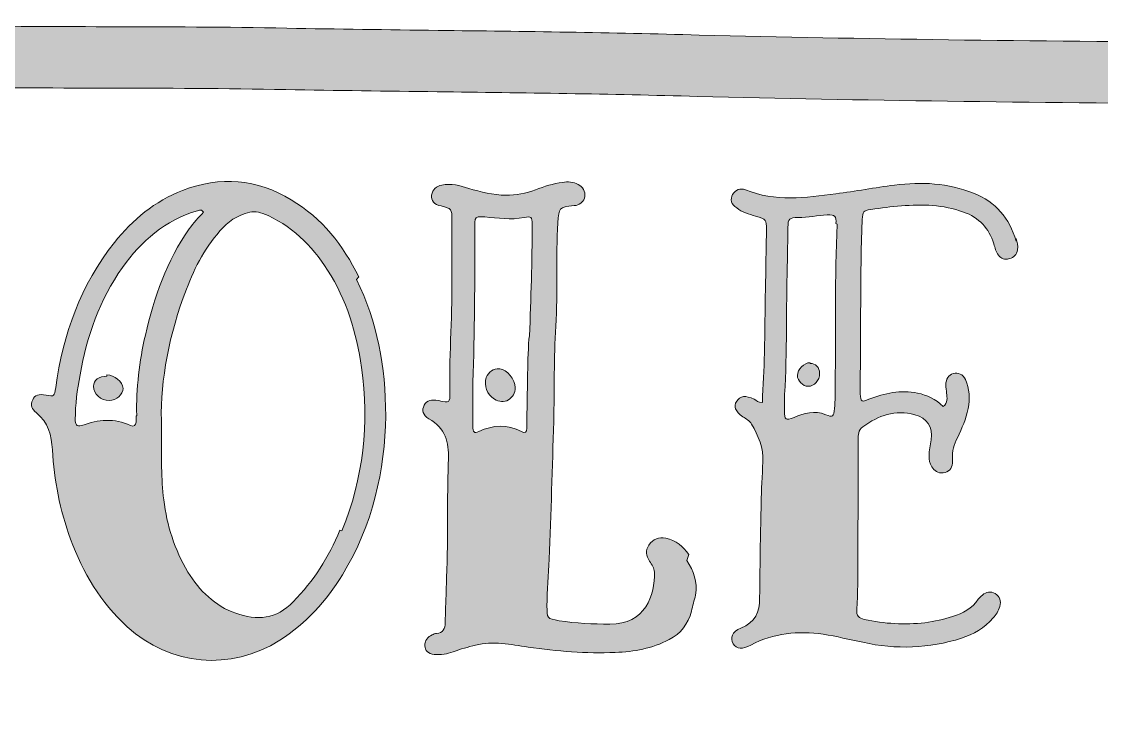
# Model space of a CAD drawing. Header units: inches. Extents: x 82 to 1005, y -733 to -347.
# Drawn here: x 653.3 to 821.2, y -453.6 to -346.6 of the extents above; entities that cross this region are included whole.
import ezdxf

# ---------------------------------------------------------------- set-up
doc = ezdxf.new("R2010")
doc.units = ezdxf.units.IN
doc.header["$MEASUREMENT"] = 0
doc.layers.add('Layer 1', color=7, linetype='Continuous')

# ---------------------------------------------------------------- blocks, each defined once
blk = doc.blocks.new('block 3')
at = {"layer": 'Layer 1', "true_color": 0x680b10}
h = blk.add_hatch(color=246, dxfattribs=at)
h.dxf.hatch_style = 2
edge = h.paths.add_edge_path()
edge.add_spline(control_points=[(705.42, -386.65), (708.57, -393.15), (709.94, -400.08), (709.94, -407.84), (709.83, -416.23), (707.94, -424.73), (703.22, -432.49), (700.7, -436.59), (697.55, -440.05), (693.46, -442.67), (685.8, -447.5), (676.47, -446.66), (669.75, -440.57), (665.66, -436.8), (662.83, -432.18), (660.94, -426.94), (659.26, -422.42), (658.42, -417.81), (658.11, -413.08), (658, -410.88), (657.48, -408.78), (655.59, -407.31), (654.96, -406.79), (654.64, -406.16), (655.06, -405.32), (655.38, -404.59), (656.01, -404.38), (657.16, -404.59), (658.42, -404.8), (658.42, -404.8), (658.63, -403.43), (659.78, -395.14), (662.51, -387.49), (667.76, -380.88), (670.59, -377.31), (674.05, -374.48), (678.36, -372.8), (684.23, -370.49), (689.9, -371.01), (695.25, -374.27), (700.07, -377.1), (703.32, -381.3), (705.74, -386.23), (705.74, -386.23), (705.42, -386.65), (705.42, -386.65)], knot_values=[0, 0, 0, 0, 1, 1, 1, 2, 2, 2, 3, 3, 3, 4, 4, 4, 5, 5, 5, 6, 6, 6, 7, 7, 7, 8, 8, 8, 9, 9, 9, 10, 10, 10, 11, 11, 11, 12, 12, 12, 13, 13, 13, 14, 14, 14, 15, 15, 15, 15], degree=3, periodic=1)
edge = h.paths.add_edge_path()
edge.add_spline(control_points=[(671.22, -407.73), (671.12, -403.54), (671.64, -399.34), (672.58, -395.25), (673.95, -389.37), (675.84, -383.71), (679.4, -378.78), (680.03, -377.83), (680.87, -376.99), (681.61, -376.15), (681.5, -376.05), (681.4, -375.95), (681.29, -375.84), (681.08, -375.84), (680.87, -375.84), (680.66, -375.95), (675.63, -377.41), (671.95, -380.67), (669.02, -384.76), (665.45, -389.79), (663.46, -395.46), (662.41, -401.44), (661.99, -403.75), (661.67, -406.06), (661.67, -408.36), (661.67, -408.99), (661.78, -409.62), (662.72, -409.31), (665.24, -408.36), (667.76, -408.15), (670.28, -409.31), (670.8, -409.52), (671.12, -409.31), (671.12, -408.78), (671.12, -408.47), (671.12, -408.15), (671.12, -407.84), (671.12, -407.84), (671.22, -407.73), (671.22, -407.73)], knot_values=[0, 0, 0, 0, 1, 1, 1, 2, 2, 2, 3, 3, 3, 4, 4, 4, 5, 5, 5, 6, 6, 6, 7, 7, 7, 8, 8, 8, 9, 9, 9, 10, 10, 10, 11, 11, 11, 12, 12, 12, 13, 13, 13, 13], degree=3, periodic=1)
edge = h.paths.add_edge_path()
edge.add_spline(control_points=[(666.6, -401.44), (667.76, -401.44), (669.02, -402.49), (669.12, -403.54), (669.12, -404.48), (668.07, -405.43), (666.92, -405.43), (665.66, -405.43), (664.51, -404.38), (664.51, -403.22), (664.51, -402.28), (665.35, -401.65), (666.6, -401.65), (666.6, -401.65), (666.6, -401.44), (666.6, -401.44)], knot_values=[0, 0, 0, 0, 1, 1, 1, 2, 2, 2, 3, 3, 3, 4, 4, 4, 5, 5, 5, 5], degree=3, periodic=1)
edge = h.paths.add_edge_path()
edge.add_spline(control_points=[(703.12, -425.68), (706.47, -417.49), (707.42, -408.99), (706.16, -400.29), (705.42, -394.93), (703.85, -389.79), (700.91, -385.18), (698.39, -381.3), (695.25, -378.15), (690.84, -376.36), (689.9, -376.05), (689.06, -376.05), (688.11, -376.36), (686.22, -376.99), (684.86, -378.15), (683.71, -379.62), (681.29, -382.55), (679.72, -385.91), (678.46, -389.48), (675.94, -396.4), (674.79, -403.64), (675.1, -409.62), (675.1, -414.34), (675, -417.6), (675.42, -420.85), (675.94, -424.84), (677.1, -428.61), (679.19, -432.08), (680.98, -435.01), (683.39, -437.32), (686.64, -438.48), (689.9, -439.63), (692.94, -439.42), (695.56, -436.69), (698.71, -433.44), (701.12, -429.77), (702.8, -425.57), (702.8, -425.57), (703.12, -425.68), (703.12, -425.68)], knot_values=[0, 0, 0, 0, 1, 1, 1, 2, 2, 2, 3, 3, 3, 4, 4, 4, 5, 5, 5, 6, 6, 6, 7, 7, 7, 8, 8, 8, 9, 9, 9, 10, 10, 10, 11, 11, 11, 12, 12, 12, 13, 13, 13, 13], degree=3, periodic=1)
h = blk.add_hatch(color=246, dxfattribs=at)
h.dxf.hatch_style = 2
edge = h.paths.add_edge_path()
edge.add_spline(control_points=[(756.73, -430.29), (757.89, -431.87), (758.41, -433.65), (758.1, -435.64), (757.89, -436.48), (757.68, -437.32), (757.47, -438.16), (756.94, -440.15), (755.79, -441.62), (754, -442.57), (751.38, -443.93), (748.55, -444.46), (745.61, -444.56), (741.1, -444.77), (736.59, -444.35), (732.08, -443.72), (729.35, -443.3), (726.62, -442.78), (723.89, -443.41), (722.74, -443.72), (721.59, -444.04), (720.43, -444.46), (719.49, -444.77), (718.54, -444.98), (717.49, -444.87), (716.55, -444.77), (716.02, -444.25), (716.02, -443.51), (716.02, -442.67), (716.44, -442.15), (717.18, -441.83), (717.39, -441.73), (717.6, -441.62), (717.81, -441.62), (718.86, -441.52), (719.17, -440.89), (719.17, -439.94), (719.28, -436.69), (719.38, -433.44), (719.49, -430.19), (719.59, -424.94), (719.49, -419.7), (719.7, -414.45), (719.8, -412.04), (719.17, -409.62), (716.65, -408.26), (715.71, -407.73), (715.5, -406.9), (715.92, -406.16), (716.34, -405.43), (717.07, -405.22), (718.12, -405.43), (719.91, -405.85), (719.91, -405.85), (719.91, -404.06), (719.8, -397.87), (720.33, -391.79), (720.22, -385.6), (720.22, -382.87), (720.22, -380.14), (720.22, -377.41), (720.22, -375.63), (720.22, -375.63), (718.54, -375.21), (717.49, -375), (716.97, -374.37), (717.07, -373.53), (717.18, -372.59), (717.81, -372.17), (718.65, -371.96), (720.12, -371.64), (721.48, -372.06), (722.84, -372.48), (724.73, -373.01), (726.62, -373.53), (728.61, -373.53), (730.19, -373.53), (731.76, -373.32), (733.23, -372.69), (734.59, -372.17), (735.96, -371.75), (737.43, -371.54), (738.27, -371.43), (739.11, -371.43), (739.84, -371.85), (740.57, -372.27), (741, -372.9), (740.89, -373.74), (740.78, -374.48), (740.26, -374.9), (739.53, -375.11), (739.42, -375.11), (739.32, -375.11), (739.21, -375.11), (736.8, -375.42), (736.9, -375.42), (736.69, -377.83), (736.38, -383.18), (736.69, -388.53), (736.38, -393.88), (736.06, -398.82), (736.17, -403.75), (736.06, -408.68), (735.85, -415.81), (735.64, -422.95), (735.33, -430.08), (735.22, -432.49), (735.01, -434.91), (735.01, -437.32), (735.01, -439.31), (735.01, -439.31), (736.9, -439.63), (739.53, -440.05), (742.15, -440.15), (744.77, -440.15), (750.33, -440.26), (751.8, -435.64), (751.7, -432.08), (751.7, -431.45), (751.28, -430.92), (750.96, -430.4), (750.44, -429.56), (750.23, -428.72), (750.86, -427.88), (751.49, -426.94), (752.43, -426.62), (753.48, -426.83), (755.05, -427.14), (756.21, -428.09), (757.05, -429.35), (757.05, -429.35), (756.73, -430.29), (756.73, -430.29)], knot_values=[0, 0, 0, 0, 1, 1, 1, 2, 2, 2, 3, 3, 3, 4, 4, 4, 5, 5, 5, 6, 6, 6, 7, 7, 7, 8, 8, 8, 9, 9, 9, 10, 10, 10, 11, 11, 11, 12, 12, 12, 13, 13, 13, 14, 14, 14, 15, 15, 15, 16, 16, 16, 17, 17, 17, 18, 18, 18, 19, 19, 19, 20, 20, 20, 21, 21, 21, 22, 22, 22, 23, 23, 23, 24, 24, 24, 25, 25, 25, 26, 26, 26, 27, 27, 27, 28, 28, 28, 29, 29, 29, 30, 30, 30, 31, 31, 31, 32, 32, 32, 33, 33, 33, 34, 34, 34, 35, 35, 35, 36, 36, 36, 37, 37, 37, 38, 38, 38, 39, 39, 39, 40, 40, 40, 41, 41, 41, 42, 42, 42, 43, 43, 43, 44, 44, 44, 44], degree=3, periodic=1)
edge = h.paths.add_edge_path()
edge.add_spline(control_points=[(732.29, -395.36), (732.5, -389.58), (732.71, -383.81), (732.71, -378.04), (732.71, -376.89), (732.6, -376.78), (731.45, -376.99), (729.35, -377.41), (727.35, -377.1), (725.36, -376.89), (725.15, -376.89), (724.94, -376.89), (724.73, -376.89), (724.1, -376.78), (723.79, -377.1), (723.79, -377.73), (723.79, -378.04), (723.79, -378.36), (723.79, -378.67), (723.79, -386.86), (723.79, -395.04), (723.47, -402.59), (723.47, -405.22), (723.47, -407.31), (723.47, -409.41), (723.47, -410.36), (723.68, -410.57), (724.42, -410.25), (726.62, -409.2), (728.82, -409.1), (731.03, -410.25), (731.55, -410.57), (731.87, -410.36), (731.87, -409.73), (731.87, -409.2), (731.87, -408.68), (731.87, -408.15), (731.97, -404.06), (731.97, -399.97), (732.18, -395.88), (732.18, -395.88), (732.29, -395.36), (732.29, -395.36)], knot_values=[0, 0, 0, 0, 1, 1, 1, 2, 2, 2, 3, 3, 3, 4, 4, 4, 5, 5, 5, 6, 6, 6, 7, 7, 7, 8, 8, 8, 9, 9, 9, 10, 10, 10, 11, 11, 11, 12, 12, 12, 13, 13, 13, 14, 14, 14, 14], degree=3, periodic=1)
edge = h.paths.add_edge_path()
edge.add_spline(control_points=[(727.67, -400.5), (728.82, -400.6), (730.08, -402.17), (730.08, -403.43), (730.08, -404.27), (729.66, -404.9), (729.03, -405.32), (728.3, -405.74), (727.57, -405.64), (726.83, -405.22), (725.68, -404.48), (725.15, -403.12), (725.57, -401.86), (725.89, -401.02), (726.73, -400.39), (727.57, -400.5), (727.57, -400.5), (727.67, -400.5), (727.67, -400.5)], knot_values=[0, 0, 0, 0, 1, 1, 1, 2, 2, 2, 3, 3, 3, 4, 4, 4, 5, 5, 5, 6, 6, 6, 6], degree=3, periodic=1)
h = blk.add_hatch(color=246, dxfattribs=at)
h.dxf.hatch_style = 2
edge = h.paths.add_edge_path()
edge.add_spline(control_points=[(807.94, -380.25), (808.15, -380.77), (808.25, -381.4), (808.15, -382.03), (808.04, -382.76), (807.62, -383.18), (806.89, -383.39), (806.15, -383.6), (805.63, -383.39), (805.21, -382.87), (804.79, -382.34), (804.68, -381.71), (804.47, -381.09), (803.74, -378.67), (802.17, -376.99), (799.75, -376.15), (796.6, -375), (793.35, -374.9), (790.1, -375.21), (788.53, -375.31), (786.95, -375.52), (785.38, -375.73), (784.12, -375.95), (784.12, -376.05), (784.01, -377.31), (783.7, -385.91), (783.8, -394.52), (783.7, -403.12), (783.7, -403.54), (783.7, -403.96), (783.7, -404.38), (783.8, -405.64), (783.91, -405.74), (785.06, -405.22), (787.48, -404.27), (789.99, -403.75), (792.62, -404.27), (794.09, -404.59), (795.45, -405.22), (796.6, -406.37), (797.34, -405.74), (797.23, -405.01), (797.13, -404.27), (797.13, -403.85), (797.02, -403.43), (797.02, -403.01), (797.02, -402.07), (797.44, -401.44), (798.18, -401.23), (798.91, -401.02), (799.65, -401.34), (800.07, -402.17), (800.7, -403.64), (800.8, -405.11), (800.49, -406.69), (800.17, -408.26), (799.54, -409.73), (798.81, -411.2), (798.28, -412.25), (797.97, -413.29), (798.07, -414.55), (798.07, -414.76), (798.07, -414.97), (798.07, -415.18), (797.97, -416.02), (797.44, -416.55), (796.6, -416.65), (795.77, -416.76), (795.24, -416.34), (794.82, -415.71), (794.51, -415.18), (794.4, -414.66), (794.4, -414.03), (794.4, -413.19), (794.61, -412.35), (794.72, -411.51), (795.03, -409.52), (794.09, -408.15), (792.2, -407.63), (789.15, -406.79), (786.53, -407.73), (784.12, -409.52), (783.38, -410.04), (783.38, -410.78), (783.38, -411.51), (783.38, -415.18), (783.38, -418.86), (783.38, -422.53), (783.28, -427.67), (783.49, -432.81), (783.17, -437.85), (783.07, -438.9), (783.49, -439.21), (784.33, -439.42), (787.48, -440.15), (790.62, -440.26), (793.77, -439.94), (795.24, -439.73), (796.71, -439.42), (798.07, -439), (799.65, -438.48), (801.12, -437.74), (802.06, -436.27), (802.27, -436.06), (802.48, -435.85), (802.69, -435.64), (803.32, -435.12), (803.95, -435.01), (804.68, -435.43), (805.42, -435.85), (805.63, -436.59), (805.42, -437.43), (805.21, -438.16), (804.79, -438.68), (804.37, -439.21), (803, -440.78), (801.33, -441.73), (799.44, -442.36), (794.4, -443.93), (789.26, -444.14), (784.12, -442.99), (782.02, -442.57), (780.03, -442.04), (777.93, -441.73), (774.05, -441.2), (770.27, -441.52), (766.7, -443.41), (765.34, -444.14), (764.5, -444.04), (763.97, -443.2), (763.45, -442.36), (763.76, -441.31), (765.13, -440.78), (767.44, -439.84), (768.07, -438.37), (768.07, -436.06), (768.07, -433.33), (768.17, -430.61), (768.17, -427.88), (768.28, -423.58), (768.28, -419.27), (768.59, -414.97), (768.7, -412.77), (767.86, -410.88), (766.81, -409.1), (766.49, -408.57), (765.97, -408.26), (765.44, -407.94), (764.29, -407.1), (763.97, -406.37), (764.5, -405.53), (765.02, -404.69), (765.86, -404.59), (767.23, -405.22), (767.54, -405.43), (767.86, -405.74), (768.49, -405.74), (768.59, -403.12), (768.8, -400.6), (768.8, -398.08), (768.91, -394.1), (768.91, -390.11), (769.01, -386.12), (769.01, -383.71), (769.12, -381.3), (769.12, -378.88), (769.12, -377.31), (769.12, -377.31), (767.44, -376.78), (766.39, -376.47), (765.34, -376.15), (764.5, -375.52), (763.66, -375), (763.45, -374.16), (763.87, -373.43), (764.29, -372.69), (765.02, -372.38), (765.86, -372.69), (770.48, -374.58), (775.2, -373.95), (779.92, -373.32), (782.96, -372.9), (786.01, -372.38), (789.05, -371.96), (793.25, -371.43), (797.34, -371.64), (801.33, -373.22), (804.79, -374.58), (806.89, -377.1), (807.94, -380.67), (807.94, -380.67), (807.94, -380.25), (807.94, -380.25)], knot_values=[0, 0, 0, 0, 1, 1, 1, 2, 2, 2, 3, 3, 3, 4, 4, 4, 5, 5, 5, 6, 6, 6, 7, 7, 7, 8, 8, 8, 9, 9, 9, 10, 10, 10, 11, 11, 11, 12, 12, 12, 13, 13, 13, 14, 14, 14, 15, 15, 15, 16, 16, 16, 17, 17, 17, 18, 18, 18, 19, 19, 19, 20, 20, 20, 21, 21, 21, 22, 22, 22, 23, 23, 23, 24, 24, 24, 25, 25, 25, 26, 26, 26, 27, 27, 27, 28, 28, 28, 29, 29, 29, 30, 30, 30, 31, 31, 31, 32, 32, 32, 33, 33, 33, 34, 34, 34, 35, 35, 35, 36, 36, 36, 37, 37, 37, 38, 38, 38, 39, 39, 39, 40, 40, 40, 41, 41, 41, 42, 42, 42, 43, 43, 43, 44, 44, 44, 45, 45, 45, 46, 46, 46, 47, 47, 47, 48, 48, 48, 49, 49, 49, 50, 50, 50, 51, 51, 51, 52, 52, 52, 53, 53, 53, 54, 54, 54, 55, 55, 55, 56, 56, 56, 57, 57, 57, 58, 58, 58, 59, 59, 59, 60, 60, 60, 61, 61, 61, 62, 62, 62, 63, 63, 63, 64, 64, 64, 64], degree=3, periodic=1)
edge = h.paths.add_edge_path()
edge.add_spline(control_points=[(779.92, -377.94), (780.03, -376.78), (779.82, -376.57), (778.56, -376.57), (777.09, -376.68), (775.62, -376.99), (774.05, -376.99), (772.68, -376.99), (772.47, -377.2), (772.47, -378.57), (772.47, -380.56), (772.37, -382.55), (772.37, -384.55), (772.16, -391.16), (772.37, -397.87), (771.95, -404.48), (771.95, -405.32), (771.95, -406.16), (771.95, -407), (771.95, -408.47), (772.05, -408.57), (773.42, -408.05), (774.99, -407.42), (776.57, -406.9), (778.35, -407.63), (779.4, -408.05), (779.61, -407.94), (779.71, -406.69), (779.82, -405.43), (779.82, -404.17), (779.82, -402.91), (779.92, -394.62), (779.71, -386.33), (780.13, -378.04), (780.13, -378.04), (779.92, -377.94), (779.92, -377.94)], knot_values=[0, 0, 0, 0, 1, 1, 1, 2, 2, 2, 3, 3, 3, 4, 4, 4, 5, 5, 5, 6, 6, 6, 7, 7, 7, 8, 8, 8, 9, 9, 9, 10, 10, 10, 11, 11, 11, 12, 12, 12, 12], degree=3, periodic=1)
edge = h.paths.add_edge_path()
edge.add_spline(control_points=[(775.94, -399.66), (776.77, -399.66), (777.4, -400.29), (777.4, -401.23), (777.4, -402.28), (776.57, -403.22), (775.62, -403.22), (774.78, -403.22), (773.94, -402.38), (773.94, -401.54), (773.94, -400.6), (774.99, -399.55), (775.94, -399.55), (775.94, -399.55), (775.94, -399.66), (775.94, -399.66)], knot_values=[0, 0, 0, 0, 1, 1, 1, 2, 2, 2, 3, 3, 3, 4, 4, 4, 5, 5, 5, 5], degree=3, periodic=1)
at = {"layer": 'Layer 1', "lineweight": 0}
for points, knots in [([(705.42, -386.65), (708.57, -393.15), (709.94, -400.08), (709.94, -407.84), (709.83, -416.23), (707.94, -424.73), (703.22, -432.49), (700.7, -436.59), (697.55, -440.05), (693.46, -442.67), (685.8, -447.5), (676.47, -446.66), (669.75, -440.57), (665.66, -436.8), (662.83, -432.18), (660.94, -426.94), (659.26, -422.42), (658.42, -417.81), (658.11, -413.08), (658, -410.88), (657.48, -408.78), (655.59, -407.31), (654.96, -406.79), (654.64, -406.16), (655.06, -405.32), (655.38, -404.59), (656.01, -404.38), (657.16, -404.59), (658.42, -404.8), (658.42, -404.8), (658.63, -403.43), (659.78, -395.14), (662.51, -387.49), (667.76, -380.88), (670.59, -377.31), (674.05, -374.48), (678.36, -372.8), (684.23, -370.49), (689.9, -371.01), (695.25, -374.27), (700.07, -377.1), (703.32, -381.3), (705.74, -386.23), (705.74, -386.23), (705.42, -386.65), (705.42, -386.65)], [0, 0, 0, 0, 1, 1, 1, 2, 2, 2, 3, 3, 3, 4, 4, 4, 5, 5, 5, 6, 6, 6, 7, 7, 7, 8, 8, 8, 9, 9, 9, 10, 10, 10, 11, 11, 11, 12, 12, 12, 13, 13, 13, 14, 14, 14, 15, 15, 15, 15]), ([(756.73, -430.29), (757.89, -431.87), (758.41, -433.65), (758.1, -435.64), (757.89, -436.48), (757.68, -437.32), (757.47, -438.16), (756.94, -440.15), (755.79, -441.62), (754, -442.57), (751.38, -443.93), (748.55, -444.46), (745.61, -444.56), (741.1, -444.77), (736.59, -444.35), (732.08, -443.72), (729.35, -443.3), (726.62, -442.78), (723.89, -443.41), (722.74, -443.72), (721.59, -444.04), (720.43, -444.46), (719.49, -444.77), (718.54, -444.98), (717.49, -444.87), (716.55, -444.77), (716.02, -444.25), (716.02, -443.51), (716.02, -442.67), (716.44, -442.15), (717.18, -441.83), (717.39, -441.73), (717.6, -441.62), (717.81, -441.62), (718.86, -441.52), (719.17, -440.89), (719.17, -439.94), (719.28, -436.69), (719.38, -433.44), (719.49, -430.19), (719.59, -424.94), (719.49, -419.7), (719.7, -414.45), (719.8, -412.04), (719.17, -409.62), (716.65, -408.26), (715.71, -407.73), (715.5, -406.9), (715.92, -406.16), (716.34, -405.43), (717.07, -405.22), (718.12, -405.43), (719.91, -405.85), (719.91, -405.85), (719.91, -404.06), (719.8, -397.87), (720.33, -391.79), (720.22, -385.6), (720.22, -382.87), (720.22, -380.14), (720.22, -377.41), (720.22, -375.63), (720.22, -375.63), (718.54, -375.21), (717.49, -375), (716.97, -374.37), (717.07, -373.53), (717.18, -372.59), (717.81, -372.17), (718.65, -371.96), (720.12, -371.64), (721.48, -372.06), (722.84, -372.48), (724.73, -373.01), (726.62, -373.53), (728.61, -373.53), (730.19, -373.53), (731.76, -373.32), (733.23, -372.69), (734.59, -372.17), (735.96, -371.75), (737.43, -371.54), (738.27, -371.43), (739.11, -371.43), (739.84, -371.85), (740.57, -372.27), (741, -372.9), (740.89, -373.74), (740.78, -374.48), (740.26, -374.9), (739.53, -375.11), (739.42, -375.11), (739.32, -375.11), (739.21, -375.11), (736.8, -375.42), (736.9, -375.42), (736.69, -377.83), (736.38, -383.18), (736.69, -388.53), (736.38, -393.88), (736.06, -398.82), (736.17, -403.75), (736.06, -408.68), (735.85, -415.81), (735.64, -422.95), (735.33, -430.08), (735.22, -432.49), (735.01, -434.91), (735.01, -437.32), (735.01, -439.31), (735.01, -439.31), (736.9, -439.63), (739.53, -440.05), (742.15, -440.15), (744.77, -440.15), (750.33, -440.26), (751.8, -435.64), (751.7, -432.08), (751.7, -431.45), (751.28, -430.92), (750.96, -430.4), (750.44, -429.56), (750.23, -428.72), (750.86, -427.88), (751.49, -426.94), (752.43, -426.62), (753.48, -426.83), (755.05, -427.14), (756.21, -428.09), (757.05, -429.35), (757.05, -429.35), (756.73, -430.29), (756.73, -430.29)], [0, 0, 0, 0, 1, 1, 1, 2, 2, 2, 3, 3, 3, 4, 4, 4, 5, 5, 5, 6, 6, 6, 7, 7, 7, 8, 8, 8, 9, 9, 9, 10, 10, 10, 11, 11, 11, 12, 12, 12, 13, 13, 13, 14, 14, 14, 15, 15, 15, 16, 16, 16, 17, 17, 17, 18, 18, 18, 19, 19, 19, 20, 20, 20, 21, 21, 21, 22, 22, 22, 23, 23, 23, 24, 24, 24, 25, 25, 25, 26, 26, 26, 27, 27, 27, 28, 28, 28, 29, 29, 29, 30, 30, 30, 31, 31, 31, 32, 32, 32, 33, 33, 33, 34, 34, 34, 35, 35, 35, 36, 36, 36, 37, 37, 37, 38, 38, 38, 39, 39, 39, 40, 40, 40, 41, 41, 41, 42, 42, 42, 43, 43, 43, 44, 44, 44, 44]), ([(807.94, -380.25), (808.15, -380.77), (808.25, -381.4), (808.15, -382.03), (808.04, -382.76), (807.62, -383.18), (806.89, -383.39), (806.15, -383.6), (805.63, -383.39), (805.21, -382.87), (804.79, -382.34), (804.68, -381.71), (804.47, -381.09), (803.74, -378.67), (802.17, -376.99), (799.75, -376.15), (796.6, -375), (793.35, -374.9), (790.1, -375.21), (788.53, -375.31), (786.95, -375.52), (785.38, -375.73), (784.12, -375.95), (784.12, -376.05), (784.01, -377.31), (783.7, -385.91), (783.8, -394.52), (783.7, -403.12), (783.7, -403.54), (783.7, -403.96), (783.7, -404.38), (783.8, -405.64), (783.91, -405.74), (785.06, -405.22), (787.48, -404.27), (789.99, -403.75), (792.62, -404.27), (794.09, -404.59), (795.45, -405.22), (796.6, -406.37), (797.34, -405.74), (797.23, -405.01), (797.13, -404.27), (797.13, -403.85), (797.02, -403.43), (797.02, -403.01), (797.02, -402.07), (797.44, -401.44), (798.18, -401.23), (798.91, -401.02), (799.65, -401.34), (800.07, -402.17), (800.7, -403.64), (800.8, -405.11), (800.49, -406.69), (800.17, -408.26), (799.54, -409.73), (798.81, -411.2), (798.28, -412.25), (797.97, -413.29), (798.07, -414.55), (798.07, -414.76), (798.07, -414.97), (798.07, -415.18), (797.97, -416.02), (797.44, -416.55), (796.6, -416.65), (795.77, -416.76), (795.24, -416.34), (794.82, -415.71), (794.51, -415.18), (794.4, -414.66), (794.4, -414.03), (794.4, -413.19), (794.61, -412.35), (794.72, -411.51), (795.03, -409.52), (794.09, -408.15), (792.2, -407.63), (789.15, -406.79), (786.53, -407.73), (784.12, -409.52), (783.38, -410.04), (783.38, -410.78), (783.38, -411.51), (783.38, -415.18), (783.38, -418.86), (783.38, -422.53), (783.28, -427.67), (783.49, -432.81), (783.17, -437.85), (783.07, -438.9), (783.49, -439.21), (784.33, -439.42), (787.48, -440.15), (790.62, -440.26), (793.77, -439.94), (795.24, -439.73), (796.71, -439.42), (798.07, -439), (799.65, -438.48), (801.12, -437.74), (802.06, -436.27), (802.27, -436.06), (802.48, -435.85), (802.69, -435.64), (803.32, -435.12), (803.95, -435.01), (804.68, -435.43), (805.42, -435.85), (805.63, -436.59), (805.42, -437.43), (805.21, -438.16), (804.79, -438.68), (804.37, -439.21), (803, -440.78), (801.33, -441.73), (799.44, -442.36), (794.4, -443.93), (789.26, -444.14), (784.12, -442.99), (782.02, -442.57), (780.03, -442.04), (777.93, -441.73), (774.05, -441.2), (770.27, -441.52), (766.7, -443.41), (765.34, -444.14), (764.5, -444.04), (763.97, -443.2), (763.45, -442.36), (763.76, -441.31), (765.13, -440.78), (767.44, -439.84), (768.07, -438.37), (768.07, -436.06), (768.07, -433.33), (768.17, -430.61), (768.17, -427.88), (768.28, -423.58), (768.28, -419.27), (768.59, -414.97), (768.7, -412.77), (767.86, -410.88), (766.81, -409.1), (766.49, -408.57), (765.97, -408.26), (765.44, -407.94), (764.29, -407.1), (763.97, -406.37), (764.5, -405.53), (765.02, -404.69), (765.86, -404.59), (767.23, -405.22), (767.54, -405.43), (767.86, -405.74), (768.49, -405.74), (768.59, -403.12), (768.8, -400.6), (768.8, -398.08), (768.91, -394.1), (768.91, -390.11), (769.01, -386.12), (769.01, -383.71), (769.12, -381.3), (769.12, -378.88), (769.12, -377.31), (769.12, -377.31), (767.44, -376.78), (766.39, -376.47), (765.34, -376.15), (764.5, -375.52), (763.66, -375), (763.45, -374.16), (763.87, -373.43), (764.29, -372.69), (765.02, -372.38), (765.86, -372.69), (770.48, -374.58), (775.2, -373.95), (779.92, -373.32), (782.96, -372.9), (786.01, -372.38), (789.05, -371.96), (793.25, -371.43), (797.34, -371.64), (801.33, -373.22), (804.79, -374.58), (806.89, -377.1), (807.94, -380.67), (807.94, -380.67), (807.94, -380.25), (807.94, -380.25)], [0, 0, 0, 0, 1, 1, 1, 2, 2, 2, 3, 3, 3, 4, 4, 4, 5, 5, 5, 6, 6, 6, 7, 7, 7, 8, 8, 8, 9, 9, 9, 10, 10, 10, 11, 11, 11, 12, 12, 12, 13, 13, 13, 14, 14, 14, 15, 15, 15, 16, 16, 16, 17, 17, 17, 18, 18, 18, 19, 19, 19, 20, 20, 20, 21, 21, 21, 22, 22, 22, 23, 23, 23, 24, 24, 24, 25, 25, 25, 26, 26, 26, 27, 27, 27, 28, 28, 28, 29, 29, 29, 30, 30, 30, 31, 31, 31, 32, 32, 32, 33, 33, 33, 34, 34, 34, 35, 35, 35, 36, 36, 36, 37, 37, 37, 38, 38, 38, 39, 39, 39, 40, 40, 40, 41, 41, 41, 42, 42, 42, 43, 43, 43, 44, 44, 44, 45, 45, 45, 46, 46, 46, 47, 47, 47, 48, 48, 48, 49, 49, 49, 50, 50, 50, 51, 51, 51, 52, 52, 52, 53, 53, 53, 54, 54, 54, 55, 55, 55, 56, 56, 56, 57, 57, 57, 58, 58, 58, 59, 59, 59, 60, 60, 60, 61, 61, 61, 62, 62, 62, 63, 63, 63, 64, 64, 64, 64]), ([(671.22, -407.73), (671.12, -403.54), (671.64, -399.34), (672.58, -395.25), (673.95, -389.37), (675.84, -383.71), (679.4, -378.78), (680.03, -377.83), (680.87, -376.99), (681.61, -376.15), (681.5, -376.05), (681.4, -375.95), (681.29, -375.84), (681.08, -375.84), (680.87, -375.84), (680.66, -375.95), (675.63, -377.41), (671.95, -380.67), (669.02, -384.76), (665.45, -389.79), (663.46, -395.46), (662.41, -401.44), (661.99, -403.75), (661.67, -406.06), (661.67, -408.36), (661.67, -408.99), (661.78, -409.62), (662.72, -409.31), (665.24, -408.36), (667.76, -408.15), (670.28, -409.31), (670.8, -409.52), (671.12, -409.31), (671.12, -408.78), (671.12, -408.47), (671.12, -408.15), (671.12, -407.84), (671.12, -407.84), (671.22, -407.73), (671.22, -407.73)], [0, 0, 0, 0, 1, 1, 1, 2, 2, 2, 3, 3, 3, 4, 4, 4, 5, 5, 5, 6, 6, 6, 7, 7, 7, 8, 8, 8, 9, 9, 9, 10, 10, 10, 11, 11, 11, 12, 12, 12, 13, 13, 13, 13]), ([(703.12, -425.68), (706.47, -417.49), (707.42, -408.99), (706.16, -400.29), (705.42, -394.93), (703.85, -389.79), (700.91, -385.18), (698.39, -381.3), (695.25, -378.15), (690.84, -376.36), (689.9, -376.05), (689.06, -376.05), (688.11, -376.36), (686.22, -376.99), (684.86, -378.15), (683.71, -379.62), (681.29, -382.55), (679.72, -385.91), (678.46, -389.48), (675.94, -396.4), (674.79, -403.64), (675.1, -409.62), (675.1, -414.34), (675, -417.6), (675.42, -420.85), (675.94, -424.84), (677.1, -428.61), (679.19, -432.08), (680.98, -435.01), (683.39, -437.32), (686.64, -438.48), (689.9, -439.63), (692.94, -439.42), (695.56, -436.69), (698.71, -433.44), (701.12, -429.77), (702.8, -425.57), (702.8, -425.57), (703.12, -425.68), (703.12, -425.68)], [0, 0, 0, 0, 1, 1, 1, 2, 2, 2, 3, 3, 3, 4, 4, 4, 5, 5, 5, 6, 6, 6, 7, 7, 7, 8, 8, 8, 9, 9, 9, 10, 10, 10, 11, 11, 11, 12, 12, 12, 13, 13, 13, 13]), ([(732.29, -395.36), (732.5, -389.58), (732.71, -383.81), (732.71, -378.04), (732.71, -376.89), (732.6, -376.78), (731.45, -376.99), (729.35, -377.41), (727.35, -377.1), (725.36, -376.89), (725.15, -376.89), (724.94, -376.89), (724.73, -376.89), (724.1, -376.78), (723.79, -377.1), (723.79, -377.73), (723.79, -378.04), (723.79, -378.36), (723.79, -378.67), (723.79, -386.86), (723.79, -395.04), (723.47, -402.59), (723.47, -405.22), (723.47, -407.31), (723.47, -409.41), (723.47, -410.36), (723.68, -410.57), (724.42, -410.25), (726.62, -409.2), (728.82, -409.1), (731.03, -410.25), (731.55, -410.57), (731.87, -410.36), (731.87, -409.73), (731.87, -409.2), (731.87, -408.68), (731.87, -408.15), (731.97, -404.06), (731.97, -399.97), (732.18, -395.88), (732.18, -395.88), (732.29, -395.36), (732.29, -395.36)], [0, 0, 0, 0, 1, 1, 1, 2, 2, 2, 3, 3, 3, 4, 4, 4, 5, 5, 5, 6, 6, 6, 7, 7, 7, 8, 8, 8, 9, 9, 9, 10, 10, 10, 11, 11, 11, 12, 12, 12, 13, 13, 13, 14, 14, 14, 14]), ([(779.92, -377.94), (780.03, -376.78), (779.82, -376.57), (778.56, -376.57), (777.09, -376.68), (775.62, -376.99), (774.05, -376.99), (772.68, -376.99), (772.47, -377.2), (772.47, -378.57), (772.47, -380.56), (772.37, -382.55), (772.37, -384.55), (772.16, -391.16), (772.37, -397.87), (771.95, -404.48), (771.95, -405.32), (771.95, -406.16), (771.95, -407), (771.95, -408.47), (772.05, -408.57), (773.42, -408.05), (774.99, -407.42), (776.57, -406.9), (778.35, -407.63), (779.4, -408.05), (779.61, -407.94), (779.71, -406.69), (779.82, -405.43), (779.82, -404.17), (779.82, -402.91), (779.92, -394.62), (779.71, -386.33), (780.13, -378.04), (780.13, -378.04), (779.92, -377.94), (779.92, -377.94)], [0, 0, 0, 0, 1, 1, 1, 2, 2, 2, 3, 3, 3, 4, 4, 4, 5, 5, 5, 6, 6, 6, 7, 7, 7, 8, 8, 8, 9, 9, 9, 10, 10, 10, 11, 11, 11, 12, 12, 12, 12]), ([(727.67, -400.5), (728.82, -400.6), (730.08, -402.17), (730.08, -403.43), (730.08, -404.27), (729.66, -404.9), (729.03, -405.32), (728.3, -405.74), (727.57, -405.64), (726.83, -405.22), (725.68, -404.48), (725.15, -403.12), (725.57, -401.86), (725.89, -401.02), (726.73, -400.39), (727.57, -400.5), (727.57, -400.5), (727.67, -400.5), (727.67, -400.5)], [0, 0, 0, 0, 1, 1, 1, 2, 2, 2, 3, 3, 3, 4, 4, 4, 5, 5, 5, 6, 6, 6, 6]), ([(775.94, -399.66), (776.77, -399.66), (777.4, -400.29), (777.4, -401.23), (777.4, -402.28), (776.57, -403.22), (775.62, -403.22), (774.78, -403.22), (773.94, -402.38), (773.94, -401.54), (773.94, -400.6), (774.99, -399.55), (775.94, -399.55), (775.94, -399.55), (775.94, -399.66), (775.94, -399.66)], [0, 0, 0, 0, 1, 1, 1, 2, 2, 2, 3, 3, 3, 4, 4, 4, 5, 5, 5, 5]), ([(666.6, -401.44), (667.76, -401.44), (669.02, -402.49), (669.12, -403.54), (669.12, -404.48), (668.07, -405.43), (666.92, -405.43), (665.66, -405.43), (664.51, -404.38), (664.51, -403.22), (664.51, -402.28), (665.35, -401.65), (666.6, -401.65), (666.6, -401.65), (666.6, -401.44), (666.6, -401.44)], [0, 0, 0, 0, 1, 1, 1, 2, 2, 2, 3, 3, 3, 4, 4, 4, 5, 5, 5, 5])]:
    blk.add_open_spline(points, degree=3, knots=knots, dxfattribs=at)
blk = doc.blocks.new('block 7')
at = {"layer": 'Layer 1', "true_color": 0x680b10}
h = blk.add_hatch(color=246, dxfattribs=at)
h.dxf.hatch_style = 2
edge = h.paths.add_edge_path()
edge.add_spline(control_points=[(114.46, -680.96), (110.37, -680.96), (106.56, -679.21), (103.41, -675.83), (96.65, -668.6), (93.55, -654.24), (95.87, -640.9), (98.23, -627.54), (100.48, -613.89), (102.66, -600.69), (102.66, -600.69), (103.83, -593.59), (103.83, -593.59), (103.91, -593.07), (103.98, -592.49), (104.04, -591.91), (90.27, -575.28), (82.12, -547.72), (82.15, -517.58), (82.19, -486.81), (90.37, -459.12), (104.67, -441.17), (104.48, -439.74), (104.28, -438.26), (104.05, -436.86), (103.31, -432.3), (102.59, -427.74), (101.87, -423.19), (100.38, -413.72), (98.84, -403.93), (97.11, -394.51), (94.56, -380.65), (97.3, -366.4), (104.08, -358.21), (107.5, -354.09), (111.62, -351.9), (116, -351.88), (132.75, -351.77), (149.73, -351.4), (166.15, -351.04), (182.65, -350.68), (199.73, -350.3), (216.48, -350.2), (240.2, -350.13), (264.42, -349.71), (290.52, -348.92), (304.72, -348.43), (319.13, -348.35), (333.06, -348.28), (336.99, -348.25), (340.92, -348.23), (344.84, -348.2), (362.62, -348.01), (381.14, -347.74), (401.43, -347.38), (412.78, -347.11), (424.33, -347.04), (435.49, -346.97), (438.96, -346.95), (442.43, -346.92), (445.89, -346.9), (470.7, -346.67), (495.88, -346.69), (520.23, -346.7), (531.61, -346.71), (542.99, -346.72), (554.39, -346.7), (583.21, -346.61), (611.45, -346.57), (639.87, -347.16), (648.73, -347.32), (657.79, -347.34), (666.55, -347.36), (675.73, -347.38), (685.22, -347.4), (694.59, -347.59), (702.4, -347.73), (710.24, -347.83), (718.08, -347.93), (731.37, -348.09), (745.12, -348.26), (758.67, -348.65), (784.25, -349.3), (809.51, -349.59), (839.58, -349.82), (862.93, -349.94), (886.8, -350.44), (909.88, -350.93), (927.67, -351.31), (946.06, -351.7), (964.23, -351.91), (968.54, -351.96), (972.61, -354.14), (976, -358.23), (982.69, -366.28), (985.46, -380.29), (983.07, -393.92), (981.35, -403.74), (979.71, -413.83), (978.14, -423.58), (977.19, -429.42), (976.24, -435.28), (975.27, -441.16), (1005.08, -478.22), (1005.43, -556.45), (975.96, -592.03), (977.11, -598.85), (978.26, -605.74), (979.38, -612.72), (979.38, -612.72), (980.48, -619.23), (980.48, -619.23), (981.69, -626.39), (982.94, -633.8), (984.07, -641.15), (984.74, -645.67), (984.99, -649.29), (984.86, -652.56), (984.25, -669.23), (976.22, -680.84), (965.34, -680.85), (965.31, -680.85), (965.28, -680.85), (965.26, -680.85), (958.68, -680.91), (951.96, -680.74), (945.46, -680.57), (941.48, -680.47), (937.49, -680.36), (933.51, -680.31), (922.38, -680.12), (911.29, -679.89), (900.22, -679.66), (874.83, -679.13), (848.58, -678.58), (822.82, -678.51), (822.75, -678.51), (822.69, -678.51), (822.62, -678.51), (801.53, -678.51), (780.17, -678.06), (759.51, -677.62), (759.51, -677.62), (752.77, -677.47), (752.77, -677.47), (735.89, -677.09), (718.1, -676.95), (696.77, -677.05), (673.57, -676.99), (650.06, -676.7), (627.33, -676.37), (627.33, -676.37), (622.27, -676.29), (622.27, -676.29), (590.8, -675.74), (559.65, -675.67), (529.67, -676.1), (515.05, -676.33), (500.17, -676.31), (485.78, -676.3), (477.62, -676.29), (469.45, -676.28), (461.28, -676.32), (451.03, -676.38), (440.75, -676.5), (430.46, -676.61), (418.54, -676.75), (406.22, -676.9), (394.06, -676.94), (389.92, -676.96), (385.77, -676.97), (381.63, -676.98), (366.43, -677.01), (350.71, -677.04), (335.27, -677.41), (311.12, -678.06), (285.53, -678.41), (254.78, -678.5), (225.55, -678.63), (195.7, -679.26), (166.83, -679.88), (157.09, -680.08), (147.33, -680.29), (137.56, -680.48), (135.15, -680.52), (132.74, -680.51), (130.34, -680.5), (125.38, -680.48), (120.7, -680.45), (115.99, -680.88), (115.48, -680.94), (114.97, -680.96), (114.46, -680.96)], knot_values=[0, 0, 0, 0, 1, 1, 1, 2, 2, 2, 3, 3, 3, 4, 4, 4, 5, 5, 5, 6, 6, 6, 7, 7, 7, 8, 8, 8, 9, 9, 9, 10, 10, 10, 11, 11, 11, 12, 12, 12, 13, 13, 13, 14, 14, 14, 15, 15, 15, 16, 16, 16, 17, 17, 17, 18, 18, 18, 19, 19, 19, 20, 20, 20, 21, 21, 21, 22, 22, 22, 23, 23, 23, 24, 24, 24, 25, 25, 25, 26, 26, 26, 27, 27, 27, 28, 28, 28, 29, 29, 29, 30, 30, 30, 31, 31, 31, 32, 32, 32, 33, 33, 33, 34, 34, 34, 35, 35, 35, 36, 36, 36, 37, 37, 37, 38, 38, 38, 39, 39, 39, 40, 40, 40, 41, 41, 41, 42, 42, 42, 43, 43, 43, 44, 44, 44, 45, 45, 45, 46, 46, 46, 47, 47, 47, 48, 48, 48, 49, 49, 49, 50, 50, 50, 51, 51, 51, 52, 52, 52, 53, 53, 53, 54, 54, 54, 55, 55, 55, 56, 56, 56, 57, 57, 57, 58, 58, 58, 59, 59, 59, 60, 60, 60, 61, 61, 61, 62, 62, 62, 63, 63, 63, 64, 64, 64, 64], degree=3, periodic=1)
edge = h.paths.add_edge_path()
edge.add_spline(control_points=[(500.46, -356.23), (482.41, -356.23), (464.09, -356.27), (445.98, -356.43), (442.5, -356.46), (439.03, -356.48), (435.55, -356.51), (424.43, -356.58), (412.93, -356.65), (401.63, -356.91), (381.29, -357.27), (362.75, -357.54), (344.93, -357.74), (340.98, -357.77), (337.05, -357.79), (333.12, -357.81), (319.25, -357.89), (304.91, -357.97), (290.83, -358.46), (264.62, -359.25), (240.32, -359.67), (216.52, -359.74), (199.86, -359.84), (182.83, -360.22), (166.35, -360.58), (149.9, -360.94), (132.88, -361.31), (116.05, -361.42), (114.1, -361.42), (112.32, -363.22), (111.43, -364.3), (107.28, -369.3), (104.15, -380.05), (106.5, -392.79), (108.24, -402.33), (109.79, -412.18), (111.29, -421.7), (112.01, -426.24), (112.72, -430.78), (113.46, -435.32), (113.83, -437.57), (114.13, -439.92), (114.39, -442.01), (114.39, -442.01), (114.65, -444.09), (114.65, -444.09), (114.65, -444.09), (113.3, -445.68), (113.3, -445.68), (85.02, -479.1), (84.62, -555.8), (112.56, -587.19), (112.56, -587.19), (113.99, -588.79), (113.99, -588.79), (113.99, -588.79), (113.74, -590.92), (113.74, -590.92), (113.69, -591.34), (113.64, -591.78), (113.6, -592.22), (113.5, -593.19), (113.39, -594.17), (113.25, -595.1), (113.25, -595.1), (112.07, -602.25), (112.07, -602.25), (109.89, -615.47), (107.63, -629.14), (105.26, -642.54), (103.51, -652.61), (105.76, -664.38), (110.38, -669.32), (112.33, -671.41), (113.99, -671.49), (115.06, -671.39), (120.29, -670.91), (125.42, -670.94), (130.39, -670.96), (132.72, -670.97), (135.05, -670.99), (137.38, -670.94), (147.14, -670.76), (156.89, -670.55), (166.63, -670.34), (195.54, -669.73), (225.42, -669.09), (254.74, -668.96), (285.43, -668.87), (310.94, -668.53), (335.03, -667.87), (350.59, -667.51), (366.36, -667.47), (381.61, -667.44), (385.75, -667.43), (389.89, -667.42), (394.03, -667.4), (406.14, -667.36), (418.45, -667.21), (430.35, -667.08), (440.66, -666.96), (450.95, -666.84), (461.24, -666.78), (469.43, -666.74), (477.61, -666.75), (485.79, -666.76), (500.14, -666.77), (514.98, -666.79), (529.52, -666.56), (559.61, -666.13), (590.87, -666.2), (622.42, -666.75), (622.42, -666.75), (627.47, -666.83), (627.47, -666.83), (649.98, -667.16), (673.24, -667.51), (696.17, -667.51), (696.36, -667.51), (696.56, -667.51), (696.75, -667.51), (718.14, -667.42), (736.02, -667.56), (752.98, -667.94), (752.98, -667.94), (759.71, -668.08), (759.71, -668.08), (780.32, -668.52), (801.63, -668.97), (822.63, -668.97), (822.7, -668.97), (822.77, -668.97), (822.84, -668.97), (848.69, -669.04), (874.99, -669.59), (900.42, -670.12), (911.48, -670.35), (922.56, -670.58), (933.65, -670.78), (937.66, -670.83), (941.68, -670.93), (945.71, -671.03), (952.12, -671.2), (958.75, -671.37), (965.24, -671.31), (965.25, -671.31), (965.26, -671.31), (965.26, -671.31), (970.63, -671.31), (974.93, -663.1), (975.33, -652.2), (975.44, -649.53), (975.21, -646.47), (974.64, -642.57), (973.53, -635.32), (972.28, -627.95), (971.07, -620.83), (971.07, -620.83), (969.96, -614.27), (969.96, -614.27), (968.72, -606.53), (967.45, -598.93), (966.19, -591.41), (966.19, -591.41), (965.81, -589.15), (965.81, -589.15), (965.81, -589.15), (967.33, -587.44), (967.33, -587.44), (995.62, -555.77), (995.22, -478.9), (966.59, -445.64), (966.59, -445.64), (965.13, -443.95), (965.13, -443.95), (965.13, -443.95), (965.5, -441.74), (965.5, -441.74), (966.6, -435.15), (967.66, -428.59), (968.72, -422.06), (970.3, -412.27), (971.94, -402.16), (973.67, -392.27), (975.87, -379.78), (972.74, -369.23), (968.66, -364.32), (967.14, -362.48), (965.53, -361.46), (964.13, -361.45), (945.9, -361.24), (927.49, -360.85), (909.68, -360.47), (886.64, -359.98), (862.81, -359.47), (839.52, -359.36), (809.39, -359.13), (784.08, -358.84), (758.41, -358.19), (744.93, -357.8), (731.22, -357.63), (717.96, -357.46), (710.1, -357.37), (702.25, -357.27), (694.41, -357.13), (685.11, -356.94), (675.66, -356.92), (666.53, -356.9), (657.73, -356.88), (648.63, -356.86), (639.68, -356.69), (611.36, -356.11), (583.19, -356.15), (554.41, -356.24), (543.01, -356.26), (531.61, -356.25), (520.22, -356.24), (513.69, -356.24), (507.09, -356.23), (500.46, -356.23)], knot_values=[0, 0, 0, 0, 1, 1, 1, 2, 2, 2, 3, 3, 3, 4, 4, 4, 5, 5, 5, 6, 6, 6, 7, 7, 7, 8, 8, 8, 9, 9, 9, 10, 10, 10, 11, 11, 11, 12, 12, 12, 13, 13, 13, 14, 14, 14, 15, 15, 15, 16, 16, 16, 17, 17, 17, 18, 18, 18, 19, 19, 19, 20, 20, 20, 21, 21, 21, 22, 22, 22, 23, 23, 23, 24, 24, 24, 25, 25, 25, 26, 26, 26, 27, 27, 27, 28, 28, 28, 29, 29, 29, 30, 30, 30, 31, 31, 31, 32, 32, 32, 33, 33, 33, 34, 34, 34, 35, 35, 35, 36, 36, 36, 37, 37, 37, 38, 38, 38, 39, 39, 39, 40, 40, 40, 41, 41, 41, 42, 42, 42, 43, 43, 43, 44, 44, 44, 45, 45, 45, 46, 46, 46, 47, 47, 47, 48, 48, 48, 49, 49, 49, 50, 50, 50, 51, 51, 51, 52, 52, 52, 53, 53, 53, 54, 54, 54, 55, 55, 55, 56, 56, 56, 57, 57, 57, 58, 58, 58, 59, 59, 59, 60, 60, 60, 61, 61, 61, 62, 62, 62, 63, 63, 63, 64, 64, 64, 65, 65, 65, 66, 66, 66, 67, 67, 67, 68, 68, 68, 69, 69, 69, 70, 70, 70, 71, 71, 71, 72, 72, 72, 73, 73, 73, 73], degree=3, periodic=1)
at = {"layer": 'Layer 1', "lineweight": 0}
for points, knots in [([(114.46, -680.96), (110.37, -680.96), (106.56, -679.21), (103.41, -675.83), (96.65, -668.6), (93.55, -654.24), (95.87, -640.9), (98.23, -627.54), (100.48, -613.89), (102.66, -600.69), (102.66, -600.69), (103.83, -593.59), (103.83, -593.59), (103.91, -593.07), (103.98, -592.49), (104.04, -591.91), (90.27, -575.28), (82.12, -547.72), (82.15, -517.58), (82.19, -486.81), (90.37, -459.12), (104.67, -441.17), (104.48, -439.74), (104.28, -438.26), (104.05, -436.86), (103.31, -432.3), (102.59, -427.74), (101.87, -423.19), (100.38, -413.72), (98.84, -403.93), (97.11, -394.51), (94.56, -380.65), (97.3, -366.4), (104.08, -358.21), (107.5, -354.09), (111.62, -351.9), (116, -351.88), (132.75, -351.77), (149.73, -351.4), (166.15, -351.04), (182.65, -350.68), (199.73, -350.3), (216.48, -350.2), (240.2, -350.13), (264.42, -349.71), (290.52, -348.92), (304.72, -348.43), (319.13, -348.35), (333.06, -348.28), (336.99, -348.25), (340.92, -348.23), (344.84, -348.2), (362.62, -348.01), (381.14, -347.74), (401.43, -347.38), (412.78, -347.11), (424.33, -347.04), (435.49, -346.97), (438.96, -346.95), (442.43, -346.92), (445.89, -346.9), (470.7, -346.67), (495.88, -346.69), (520.23, -346.7), (531.61, -346.71), (542.99, -346.72), (554.39, -346.7), (583.21, -346.61), (611.45, -346.57), (639.87, -347.16), (648.73, -347.32), (657.79, -347.34), (666.55, -347.36), (675.73, -347.38), (685.22, -347.4), (694.59, -347.59), (702.4, -347.73), (710.24, -347.83), (718.08, -347.93), (731.37, -348.09), (745.12, -348.26), (758.67, -348.65), (784.25, -349.3), (809.51, -349.59), (839.58, -349.82), (862.93, -349.94), (886.8, -350.44), (909.88, -350.93), (927.67, -351.31), (946.06, -351.7), (964.23, -351.91), (968.54, -351.96), (972.61, -354.14), (976, -358.23), (982.69, -366.28), (985.46, -380.29), (983.07, -393.92), (981.35, -403.74), (979.71, -413.83), (978.14, -423.58), (977.19, -429.42), (976.24, -435.28), (975.27, -441.16), (1005.08, -478.22), (1005.43, -556.45), (975.96, -592.03), (977.11, -598.85), (978.26, -605.74), (979.38, -612.72), (979.38, -612.72), (980.48, -619.23), (980.48, -619.23), (981.69, -626.39), (982.94, -633.8), (984.07, -641.15), (984.74, -645.67), (984.99, -649.29), (984.86, -652.56), (984.25, -669.23), (976.22, -680.84), (965.34, -680.85), (965.31, -680.85), (965.28, -680.85), (965.26, -680.85), (958.68, -680.91), (951.96, -680.74), (945.46, -680.57), (941.48, -680.47), (937.49, -680.36), (933.51, -680.31), (922.38, -680.12), (911.29, -679.89), (900.22, -679.66), (874.83, -679.13), (848.58, -678.58), (822.82, -678.51), (822.75, -678.51), (822.69, -678.51), (822.62, -678.51), (801.53, -678.51), (780.17, -678.06), (759.51, -677.62), (759.51, -677.62), (752.77, -677.47), (752.77, -677.47), (735.89, -677.09), (718.1, -676.95), (696.77, -677.05), (673.57, -676.99), (650.06, -676.7), (627.33, -676.37), (627.33, -676.37), (622.27, -676.29), (622.27, -676.29), (590.8, -675.74), (559.65, -675.67), (529.67, -676.1), (515.05, -676.33), (500.17, -676.31), (485.78, -676.3), (477.62, -676.29), (469.45, -676.28), (461.28, -676.32), (451.03, -676.38), (440.75, -676.5), (430.46, -676.61), (418.54, -676.75), (406.22, -676.9), (394.06, -676.94), (389.92, -676.96), (385.77, -676.97), (381.63, -676.98), (366.43, -677.01), (350.71, -677.04), (335.27, -677.41), (311.12, -678.06), (285.53, -678.41), (254.78, -678.5), (225.55, -678.63), (195.7, -679.26), (166.83, -679.88), (157.09, -680.08), (147.33, -680.29), (137.56, -680.48), (135.15, -680.52), (132.74, -680.51), (130.34, -680.5), (125.38, -680.48), (120.7, -680.45), (115.99, -680.88), (115.48, -680.94), (114.97, -680.96), (114.46, -680.96)], [0, 0, 0, 0, 1, 1, 1, 2, 2, 2, 3, 3, 3, 4, 4, 4, 5, 5, 5, 6, 6, 6, 7, 7, 7, 8, 8, 8, 9, 9, 9, 10, 10, 10, 11, 11, 11, 12, 12, 12, 13, 13, 13, 14, 14, 14, 15, 15, 15, 16, 16, 16, 17, 17, 17, 18, 18, 18, 19, 19, 19, 20, 20, 20, 21, 21, 21, 22, 22, 22, 23, 23, 23, 24, 24, 24, 25, 25, 25, 26, 26, 26, 27, 27, 27, 28, 28, 28, 29, 29, 29, 30, 30, 30, 31, 31, 31, 32, 32, 32, 33, 33, 33, 34, 34, 34, 35, 35, 35, 36, 36, 36, 37, 37, 37, 38, 38, 38, 39, 39, 39, 40, 40, 40, 41, 41, 41, 42, 42, 42, 43, 43, 43, 44, 44, 44, 45, 45, 45, 46, 46, 46, 47, 47, 47, 48, 48, 48, 49, 49, 49, 50, 50, 50, 51, 51, 51, 52, 52, 52, 53, 53, 53, 54, 54, 54, 55, 55, 55, 56, 56, 56, 57, 57, 57, 58, 58, 58, 59, 59, 59, 60, 60, 60, 61, 61, 61, 62, 62, 62, 63, 63, 63, 64, 64, 64, 64]), ([(500.46, -356.23), (482.41, -356.23), (464.09, -356.27), (445.98, -356.43), (442.5, -356.46), (439.03, -356.48), (435.55, -356.51), (424.43, -356.58), (412.93, -356.65), (401.63, -356.91), (381.29, -357.27), (362.75, -357.54), (344.93, -357.74), (340.98, -357.77), (337.05, -357.79), (333.12, -357.81), (319.25, -357.89), (304.91, -357.97), (290.83, -358.46), (264.62, -359.25), (240.32, -359.67), (216.52, -359.74), (199.86, -359.84), (182.83, -360.22), (166.35, -360.58), (149.9, -360.94), (132.88, -361.31), (116.05, -361.42), (114.1, -361.42), (112.32, -363.22), (111.43, -364.3), (107.28, -369.3), (104.15, -380.05), (106.5, -392.79), (108.24, -402.33), (109.79, -412.18), (111.29, -421.7), (112.01, -426.24), (112.72, -430.78), (113.46, -435.32), (113.83, -437.57), (114.13, -439.92), (114.39, -442.01), (114.39, -442.01), (114.65, -444.09), (114.65, -444.09), (114.65, -444.09), (113.3, -445.68), (113.3, -445.68), (85.02, -479.1), (84.62, -555.8), (112.56, -587.19), (112.56, -587.19), (113.99, -588.79), (113.99, -588.79), (113.99, -588.79), (113.74, -590.92), (113.74, -590.92), (113.69, -591.34), (113.64, -591.78), (113.6, -592.22), (113.5, -593.19), (113.39, -594.17), (113.25, -595.1), (113.25, -595.1), (112.07, -602.25), (112.07, -602.25), (109.89, -615.47), (107.63, -629.14), (105.26, -642.54), (103.51, -652.61), (105.76, -664.38), (110.38, -669.32), (112.33, -671.41), (113.99, -671.49), (115.06, -671.39), (120.29, -670.91), (125.42, -670.94), (130.39, -670.96), (132.72, -670.97), (135.05, -670.99), (137.38, -670.94), (147.14, -670.76), (156.89, -670.55), (166.63, -670.34), (195.54, -669.73), (225.42, -669.09), (254.74, -668.96), (285.43, -668.87), (310.94, -668.53), (335.03, -667.87), (350.59, -667.51), (366.36, -667.47), (381.61, -667.44), (385.75, -667.43), (389.89, -667.42), (394.03, -667.4), (406.14, -667.36), (418.45, -667.21), (430.35, -667.08), (440.66, -666.96), (450.95, -666.84), (461.24, -666.78), (469.43, -666.74), (477.61, -666.75), (485.79, -666.76), (500.14, -666.77), (514.98, -666.79), (529.52, -666.56), (559.61, -666.13), (590.87, -666.2), (622.42, -666.75), (622.42, -666.75), (627.47, -666.83), (627.47, -666.83), (649.98, -667.16), (673.24, -667.51), (696.17, -667.51), (696.36, -667.51), (696.56, -667.51), (696.75, -667.51), (718.14, -667.42), (736.02, -667.56), (752.98, -667.94), (752.98, -667.94), (759.71, -668.08), (759.71, -668.08), (780.32, -668.52), (801.63, -668.97), (822.63, -668.97), (822.7, -668.97), (822.77, -668.97), (822.84, -668.97), (848.69, -669.04), (874.99, -669.59), (900.42, -670.12), (911.48, -670.35), (922.56, -670.58), (933.65, -670.78), (937.66, -670.83), (941.68, -670.93), (945.71, -671.03), (952.12, -671.2), (958.75, -671.37), (965.24, -671.31), (965.25, -671.31), (965.26, -671.31), (965.26, -671.31), (970.63, -671.31), (974.93, -663.1), (975.33, -652.2), (975.44, -649.53), (975.21, -646.47), (974.64, -642.57), (973.53, -635.32), (972.28, -627.95), (971.07, -620.83), (971.07, -620.83), (969.96, -614.27), (969.96, -614.27), (968.72, -606.53), (967.45, -598.93), (966.19, -591.41), (966.19, -591.41), (965.81, -589.15), (965.81, -589.15), (965.81, -589.15), (967.33, -587.44), (967.33, -587.44), (995.62, -555.77), (995.22, -478.9), (966.59, -445.64), (966.59, -445.64), (965.13, -443.95), (965.13, -443.95), (965.13, -443.95), (965.5, -441.74), (965.5, -441.74), (966.6, -435.15), (967.66, -428.59), (968.72, -422.06), (970.3, -412.27), (971.94, -402.16), (973.67, -392.27), (975.87, -379.78), (972.74, -369.23), (968.66, -364.32), (967.14, -362.48), (965.53, -361.46), (964.13, -361.45), (945.9, -361.24), (927.49, -360.85), (909.68, -360.47), (886.64, -359.98), (862.81, -359.47), (839.52, -359.36), (809.39, -359.13), (784.08, -358.84), (758.41, -358.19), (744.93, -357.8), (731.22, -357.63), (717.96, -357.46), (710.1, -357.37), (702.25, -357.27), (694.41, -357.13), (685.11, -356.94), (675.66, -356.92), (666.53, -356.9), (657.73, -356.88), (648.63, -356.86), (639.68, -356.69), (611.36, -356.11), (583.19, -356.15), (554.41, -356.24), (543.01, -356.26), (531.61, -356.25), (520.22, -356.24), (513.69, -356.24), (507.09, -356.23), (500.46, -356.23)], [0, 0, 0, 0, 1, 1, 1, 2, 2, 2, 3, 3, 3, 4, 4, 4, 5, 5, 5, 6, 6, 6, 7, 7, 7, 8, 8, 8, 9, 9, 9, 10, 10, 10, 11, 11, 11, 12, 12, 12, 13, 13, 13, 14, 14, 14, 15, 15, 15, 16, 16, 16, 17, 17, 17, 18, 18, 18, 19, 19, 19, 20, 20, 20, 21, 21, 21, 22, 22, 22, 23, 23, 23, 24, 24, 24, 25, 25, 25, 26, 26, 26, 27, 27, 27, 28, 28, 28, 29, 29, 29, 30, 30, 30, 31, 31, 31, 32, 32, 32, 33, 33, 33, 34, 34, 34, 35, 35, 35, 36, 36, 36, 37, 37, 37, 38, 38, 38, 39, 39, 39, 40, 40, 40, 41, 41, 41, 42, 42, 42, 43, 43, 43, 44, 44, 44, 45, 45, 45, 46, 46, 46, 47, 47, 47, 48, 48, 48, 49, 49, 49, 50, 50, 50, 51, 51, 51, 52, 52, 52, 53, 53, 53, 54, 54, 54, 55, 55, 55, 56, 56, 56, 57, 57, 57, 58, 58, 58, 59, 59, 59, 60, 60, 60, 61, 61, 61, 62, 62, 62, 63, 63, 63, 64, 64, 64, 65, 65, 65, 66, 66, 66, 67, 67, 67, 68, 68, 68, 69, 69, 69, 70, 70, 70, 71, 71, 71, 72, 72, 72, 73, 73, 73, 73])]:
    blk.add_open_spline(points, degree=3, knots=knots, dxfattribs=at)
blk = doc.blocks.new('block 2')
at = {"layer": 'Layer 1'}
for name in ['block 7', 'block 3']:
    blk.add_blockref(name, (0, 0), dxfattribs=at)

msp = doc.modelspace()

# ---------------------------------------------------------------- block references
at = {"layer": 'Layer 1'}
msp.add_blockref('block 2', (0, 0), dxfattribs=at)

doc.saveas('drawing.dxf')
